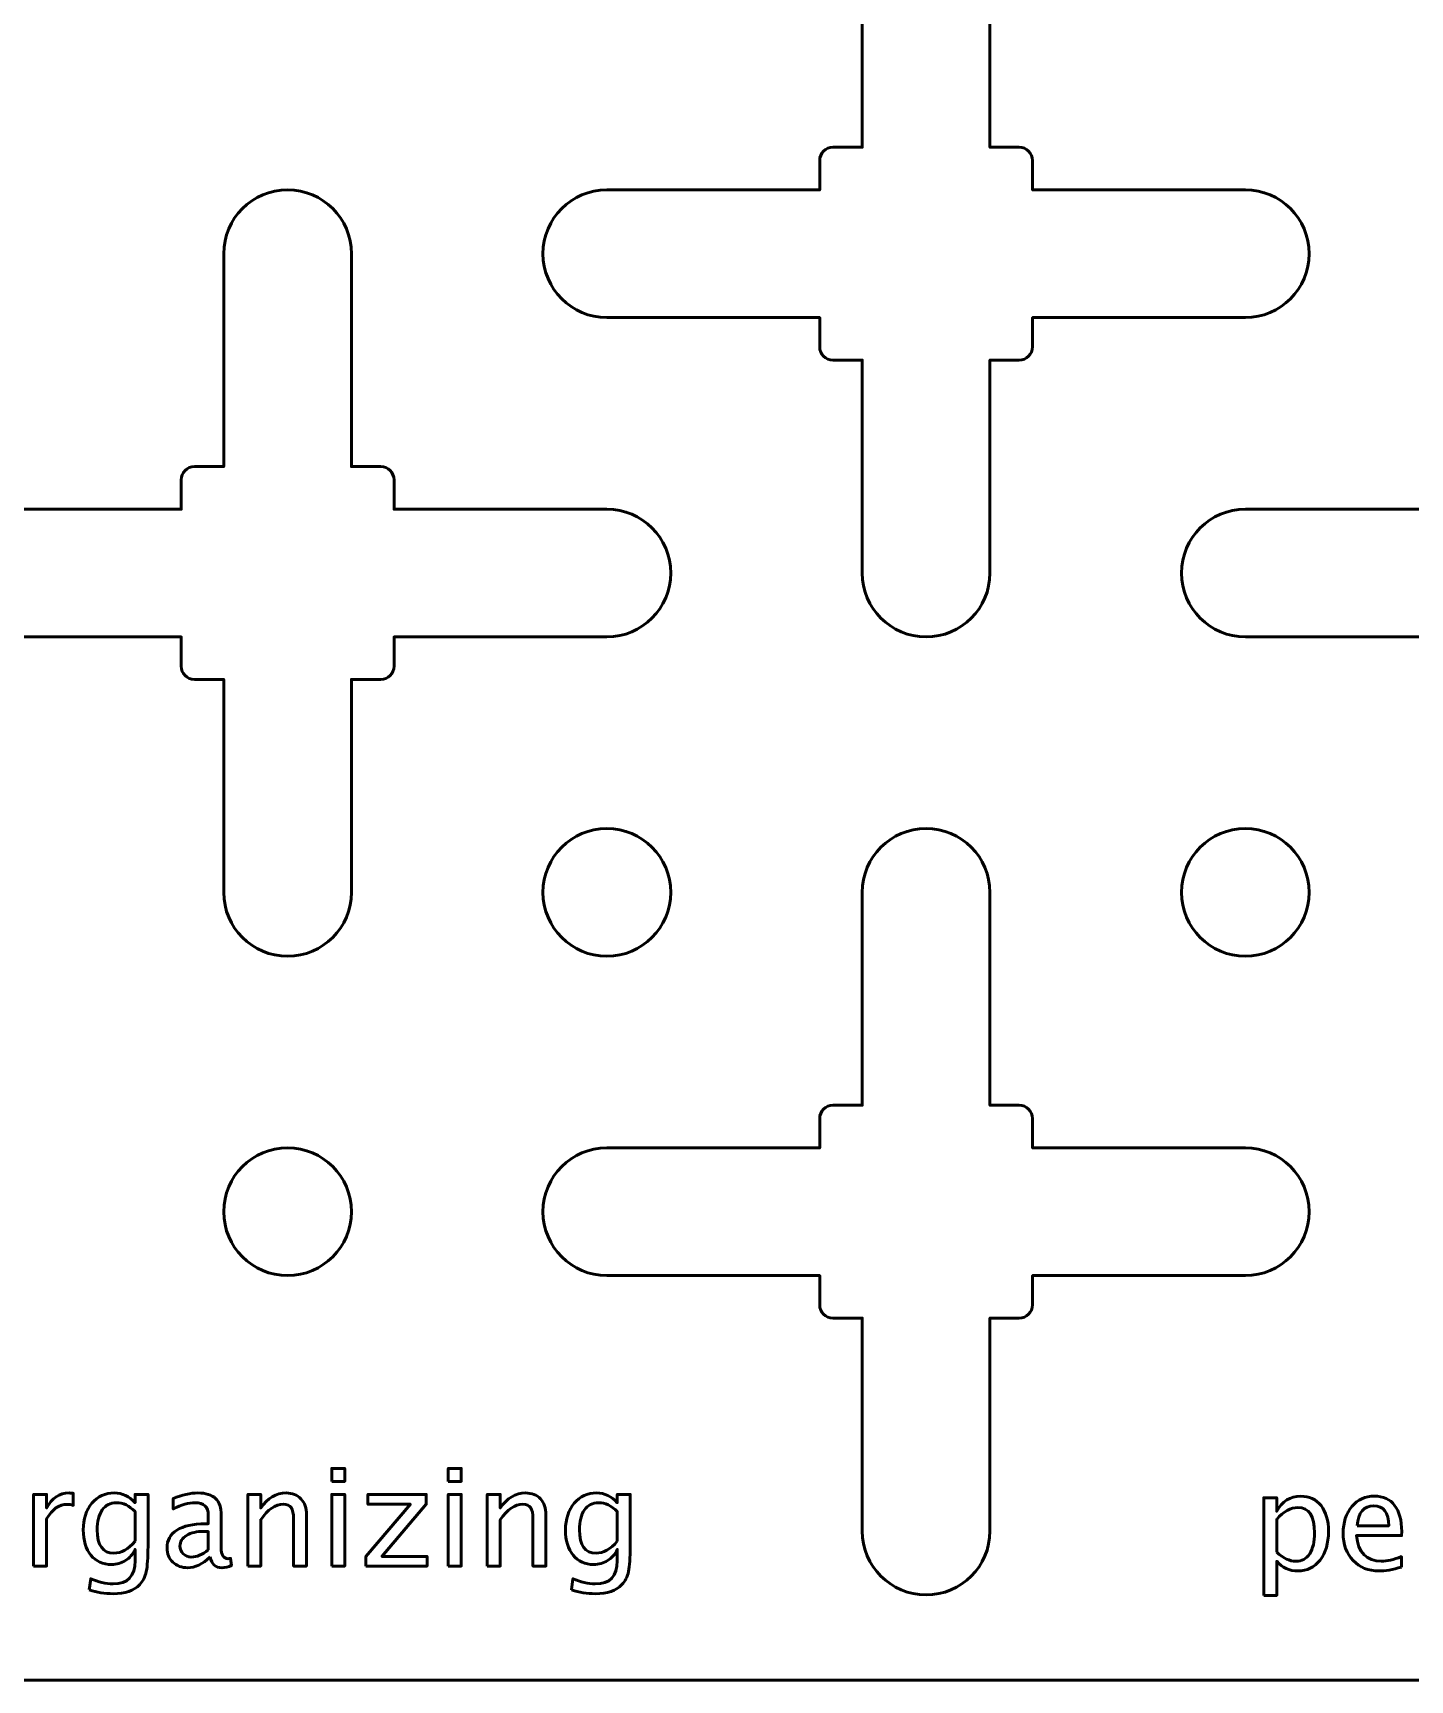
# Model space of a CAD drawing. Header units: centimetres. Extents: x -142 to 94, y -75 to 149.
# Drawn here: x -22.95 to -16.48, y -74.95 to -67.21 of the extents above; entities that cross this region are included whole.
import ezdxf

# ---------------------------------------------------------------- set-up
doc = ezdxf.new("R2010")
doc.units = ezdxf.units.CM
doc.header["$MEASUREMENT"] = 0
doc.layers.add('Layer 1', color=7, linetype='Continuous')

msp = doc.modelspace()

# ---------------------------------------------------------------- linework, layer by layer
at = {"layer": 'Layer 1', "lineweight": 53}
for centre in [(-20.24999, -71.25001), (-17.24999, -71.25001), (-21.74999, -72.75001)]:
    msp.add_ellipse(centre, major_axis=(0, 0.30001), ratio=1, dxfattribs=at)
for points, knots in [([(-29.95, -74.45), (-29.95, -74.45), (-29.95, -17.05), (-29.95, -17.05), (-29.95, -17.05), (-29.95, -16.77386), (-29.72614, -16.55), (-29.45, -16.55), (-29.45, -16.55), (-29.45, -16.55), (24.95, -16.55), (24.95, -16.55), (24.95, -16.55), (25.22614, -16.55), (25.45, -16.77386), (25.45, -17.05), (25.45, -17.05), (25.45, -17.05), (25.45, -74.45), (25.45, -74.45), (25.45, -74.45), (25.45, -74.72614), (25.22614, -74.95), (24.95, -74.95), (24.95, -74.95), (24.95, -74.95), (-29.45, -74.95), (-29.45, -74.95), (-29.45, -74.95), (-29.72614, -74.95), (-29.95, -74.72614), (-29.95, -74.45)], [0, 0, 0, 0, 0.1111111, 0.1111111, 0.1111111, 0.1111111, 0.2222222, 0.2222222, 0.2222222, 0.2222222, 0.3333333, 0.3333333, 0.3333333, 0.3333333, 0.4444444, 0.4444444, 0.4444444, 0.4444444, 0.5555556, 0.5555556, 0.5555556, 0.5555556, 0.6666667, 0.6666667, 0.6666667, 0.6666667, 0.7777778, 0.7777778, 0.7777778, 0.7777778, 1, 1, 1, 1]), ([(-19.05, -69.75), (-19.05, -69.75), (-19.05, -68.74998), (-19.05, -68.74998), (-19.05, -68.74998), (-19.05, -68.74998), (-19.1875, -68.74998), (-19.1875, -68.74998), (-19.1875, -68.74998), (-19.22202, -68.74998), (-19.25, -68.72199), (-19.25, -68.68748), (-19.25, -68.68748), (-19.25, -68.68748), (-19.25, -68.55), (-19.25, -68.55), (-19.25, -68.55), (-19.25, -68.55), (-20.25, -68.55), (-20.25, -68.55), (-20.25, -68.55), (-20.41569, -68.55), (-20.55, -68.41569), (-20.55, -68.25), (-20.55, -68.25), (-20.55, -68.08431), (-20.41569, -67.95), (-20.25, -67.95), (-20.25, -67.95), (-20.25, -67.95), (-19.25, -67.95), (-19.25, -67.95), (-19.25, -67.95), (-19.25, -67.95), (-19.25, -67.81252), (-19.25, -67.81252), (-19.25, -67.81252), (-19.25, -67.77801), (-19.22202, -67.75002), (-19.1875, -67.75002), (-19.1875, -67.75002), (-19.1875, -67.75002), (-19.05, -67.75002), (-19.05, -67.75002), (-19.05, -67.75002), (-19.05, -67.75002), (-19.05, -66.75), (-19.05, -66.75), (-19.05, -66.75), (-19.05, -66.58431), (-18.91569, -66.45), (-18.75, -66.45), (-18.75, -66.45), (-18.58431, -66.45), (-18.45, -66.58431), (-18.45, -66.75), (-18.45, -66.75), (-18.45, -66.75), (-18.45, -67.75002), (-18.45, -67.75002), (-18.45, -67.75002), (-18.45, -67.75002), (-18.3125, -67.75002), (-18.3125, -67.75002), (-18.3125, -67.75002), (-18.27798, -67.75002), (-18.25, -67.77801), (-18.25, -67.81252), (-18.25, -67.81252), (-18.25, -67.81252), (-18.25, -67.95), (-18.25, -67.95), (-18.25, -67.95), (-18.25, -67.95), (-17.25, -67.95), (-17.25, -67.95), (-17.25, -67.95), (-17.08431, -67.95), (-16.95, -68.08431), (-16.95, -68.25), (-16.95, -68.25), (-16.95, -68.41569), (-17.08431, -68.55), (-17.25, -68.55), (-17.25, -68.55), (-17.25, -68.55), (-18.25, -68.55), (-18.25, -68.55), (-18.25, -68.55), (-18.25, -68.55), (-18.25, -68.68748), (-18.25, -68.68748), (-18.25, -68.68748), (-18.25, -68.72199), (-18.27798, -68.74998), (-18.3125, -68.74998), (-18.3125, -68.74998), (-18.3125, -68.74998), (-18.45, -68.74998), (-18.45, -68.74998), (-18.45, -68.74998), (-18.45, -68.74998), (-18.45, -69.75), (-18.45, -69.75), (-18.45, -69.75), (-18.45, -69.91569), (-18.58431, -70.05), (-18.75, -70.05), (-18.75, -70.05), (-18.91569, -70.05), (-19.05, -69.91569), (-19.05, -69.75)], [0, 0, 0, 0, 0.0344828, 0.0344828, 0.0344828, 0.0344828, 0.0689655, 0.0689655, 0.0689655, 0.0689655, 0.1034483, 0.1034483, 0.1034483, 0.1034483, 0.137931, 0.137931, 0.137931, 0.137931, 0.1724138, 0.1724138, 0.1724138, 0.1724138, 0.2068966, 0.2068966, 0.2068966, 0.2068966, 0.2413793, 0.2413793, 0.2413793, 0.2413793, 0.2758621, 0.2758621, 0.2758621, 0.2758621, 0.3103448, 0.3103448, 0.3103448, 0.3103448, 0.3448276, 0.3448276, 0.3448276, 0.3448276, 0.3793103, 0.3793103, 0.3793103, 0.3793103, 0.4137931, 0.4137931, 0.4137931, 0.4137931, 0.4482759, 0.4482759, 0.4482759, 0.4482759, 0.4827586, 0.4827586, 0.4827586, 0.4827586, 0.5172414, 0.5172414, 0.5172414, 0.5172414, 0.5517241, 0.5517241, 0.5517241, 0.5517241, 0.5862069, 0.5862069, 0.5862069, 0.5862069, 0.6206897, 0.6206897, 0.6206897, 0.6206897, 0.6551724, 0.6551724, 0.6551724, 0.6551724, 0.6896552, 0.6896552, 0.6896552, 0.6896552, 0.7241379, 0.7241379, 0.7241379, 0.7241379, 0.7586207, 0.7586207, 0.7586207, 0.7586207, 0.7931034, 0.7931034, 0.7931034, 0.7931034, 0.8275862, 0.8275862, 0.8275862, 0.8275862, 0.862069, 0.862069, 0.862069, 0.862069, 0.8965517, 0.8965517, 0.8965517, 0.8965517, 0.9310345, 0.9310345, 0.9310345, 0.9310345, 1, 1, 1, 1]), ([(-22.05, -71.25), (-22.05, -71.25), (-22.05, -70.24998), (-22.05, -70.24998), (-22.05, -70.24998), (-22.05, -70.24998), (-22.1875, -70.24998), (-22.1875, -70.24998), (-22.1875, -70.24998), (-22.22202, -70.24998), (-22.25, -70.22199), (-22.25, -70.18748), (-22.25, -70.18748), (-22.25, -70.18748), (-22.25, -70.05), (-22.25, -70.05), (-22.25, -70.05), (-22.25, -70.05), (-23.25, -70.05), (-23.25, -70.05), (-23.25, -70.05), (-23.41569, -70.05), (-23.55, -69.91569), (-23.55, -69.75), (-23.55, -69.75), (-23.55, -69.58431), (-23.41569, -69.45), (-23.25, -69.45), (-23.25, -69.45), (-23.25, -69.45), (-22.25, -69.45), (-22.25, -69.45), (-22.25, -69.45), (-22.25, -69.45), (-22.25, -69.31252), (-22.25, -69.31252), (-22.25, -69.31252), (-22.25, -69.27801), (-22.22202, -69.25002), (-22.1875, -69.25002), (-22.1875, -69.25002), (-22.1875, -69.25002), (-22.05, -69.25002), (-22.05, -69.25002), (-22.05, -69.25002), (-22.05, -69.25002), (-22.05, -68.25), (-22.05, -68.25), (-22.05, -68.25), (-22.05, -68.08431), (-21.91569, -67.95), (-21.75, -67.95), (-21.75, -67.95), (-21.58431, -67.95), (-21.45, -68.08431), (-21.45, -68.25), (-21.45, -68.25), (-21.45, -68.25), (-21.45, -69.25002), (-21.45, -69.25002), (-21.45, -69.25002), (-21.45, -69.25002), (-21.3125, -69.25002), (-21.3125, -69.25002), (-21.3125, -69.25002), (-21.27798, -69.25002), (-21.25, -69.27801), (-21.25, -69.31252), (-21.25, -69.31252), (-21.25, -69.31252), (-21.25, -69.45), (-21.25, -69.45), (-21.25, -69.45), (-21.25, -69.45), (-20.25, -69.45), (-20.25, -69.45), (-20.25, -69.45), (-20.08431, -69.45), (-19.95, -69.58431), (-19.95, -69.75), (-19.95, -69.75), (-19.95, -69.91569), (-20.08431, -70.05), (-20.25, -70.05), (-20.25, -70.05), (-20.25, -70.05), (-21.25, -70.05), (-21.25, -70.05), (-21.25, -70.05), (-21.25, -70.05), (-21.25, -70.18748), (-21.25, -70.18748), (-21.25, -70.18748), (-21.25, -70.22199), (-21.27798, -70.24998), (-21.3125, -70.24998), (-21.3125, -70.24998), (-21.3125, -70.24998), (-21.45, -70.24998), (-21.45, -70.24998), (-21.45, -70.24998), (-21.45, -70.24998), (-21.45, -71.25), (-21.45, -71.25), (-21.45, -71.25), (-21.45, -71.41569), (-21.58431, -71.55), (-21.75, -71.55), (-21.75, -71.55), (-21.91569, -71.55), (-22.05, -71.41569), (-22.05, -71.25)], [0, 0, 0, 0, 0.0344828, 0.0344828, 0.0344828, 0.0344828, 0.0689655, 0.0689655, 0.0689655, 0.0689655, 0.1034483, 0.1034483, 0.1034483, 0.1034483, 0.137931, 0.137931, 0.137931, 0.137931, 0.1724138, 0.1724138, 0.1724138, 0.1724138, 0.2068966, 0.2068966, 0.2068966, 0.2068966, 0.2413793, 0.2413793, 0.2413793, 0.2413793, 0.2758621, 0.2758621, 0.2758621, 0.2758621, 0.3103448, 0.3103448, 0.3103448, 0.3103448, 0.3448276, 0.3448276, 0.3448276, 0.3448276, 0.3793103, 0.3793103, 0.3793103, 0.3793103, 0.4137931, 0.4137931, 0.4137931, 0.4137931, 0.4482759, 0.4482759, 0.4482759, 0.4482759, 0.4827586, 0.4827586, 0.4827586, 0.4827586, 0.5172414, 0.5172414, 0.5172414, 0.5172414, 0.5517241, 0.5517241, 0.5517241, 0.5517241, 0.5862069, 0.5862069, 0.5862069, 0.5862069, 0.6206897, 0.6206897, 0.6206897, 0.6206897, 0.6551724, 0.6551724, 0.6551724, 0.6551724, 0.6896552, 0.6896552, 0.6896552, 0.6896552, 0.7241379, 0.7241379, 0.7241379, 0.7241379, 0.7586207, 0.7586207, 0.7586207, 0.7586207, 0.7931034, 0.7931034, 0.7931034, 0.7931034, 0.8275862, 0.8275862, 0.8275862, 0.8275862, 0.862069, 0.862069, 0.862069, 0.862069, 0.8965517, 0.8965517, 0.8965517, 0.8965517, 0.9310345, 0.9310345, 0.9310345, 0.9310345, 1, 1, 1, 1]), ([(-16.05, -71.25), (-16.05, -71.25), (-16.05, -70.24998), (-16.05, -70.24998), (-16.05, -70.24998), (-16.05, -70.24998), (-16.1875, -70.24998), (-16.1875, -70.24998), (-16.1875, -70.24998), (-16.22202, -70.24998), (-16.25, -70.22199), (-16.25, -70.18748), (-16.25, -70.18748), (-16.25, -70.18748), (-16.25, -70.05), (-16.25, -70.05), (-16.25, -70.05), (-16.25, -70.05), (-17.25, -70.05), (-17.25, -70.05), (-17.25, -70.05), (-17.41569, -70.05), (-17.55, -69.91569), (-17.55, -69.75), (-17.55, -69.75), (-17.55, -69.58431), (-17.41569, -69.45), (-17.25, -69.45), (-17.25, -69.45), (-17.25, -69.45), (-16.25, -69.45), (-16.25, -69.45), (-16.25, -69.45), (-16.25, -69.45), (-16.25, -69.31252), (-16.25, -69.31252), (-16.25, -69.31252), (-16.25, -69.27801), (-16.22202, -69.25002), (-16.1875, -69.25002), (-16.1875, -69.25002), (-16.1875, -69.25002), (-16.05, -69.25002), (-16.05, -69.25002), (-16.05, -69.25002), (-16.05, -69.25002), (-16.05, -68.25), (-16.05, -68.25), (-16.05, -68.25), (-16.05, -68.08431), (-15.91569, -67.95), (-15.75, -67.95), (-15.75, -67.95), (-15.58431, -67.95), (-15.45, -68.08431), (-15.45, -68.25), (-15.45, -68.25), (-15.45, -68.25), (-15.45, -69.25002), (-15.45, -69.25002), (-15.45, -69.25002), (-15.45, -69.25002), (-15.3125, -69.25002), (-15.3125, -69.25002), (-15.3125, -69.25002), (-15.27798, -69.25002), (-15.25, -69.27801), (-15.25, -69.31252), (-15.25, -69.31252), (-15.25, -69.31252), (-15.25, -69.45), (-15.25, -69.45), (-15.25, -69.45), (-15.25, -69.45), (-14.25, -69.45), (-14.25, -69.45), (-14.25, -69.45), (-14.08431, -69.45), (-13.95, -69.58431), (-13.95, -69.75), (-13.95, -69.75), (-13.95, -69.91569), (-14.08431, -70.05), (-14.25, -70.05), (-14.25, -70.05), (-14.25, -70.05), (-15.25, -70.05), (-15.25, -70.05), (-15.25, -70.05), (-15.25, -70.05), (-15.25, -70.18748), (-15.25, -70.18748), (-15.25, -70.18748), (-15.25, -70.22199), (-15.27798, -70.24998), (-15.3125, -70.24998), (-15.3125, -70.24998), (-15.3125, -70.24998), (-15.45, -70.24998), (-15.45, -70.24998), (-15.45, -70.24998), (-15.45, -70.24998), (-15.45, -71.25), (-15.45, -71.25), (-15.45, -71.25), (-15.45, -71.41569), (-15.58431, -71.55), (-15.75, -71.55), (-15.75, -71.55), (-15.91569, -71.55), (-16.05, -71.41569), (-16.05, -71.25)], [0, 0, 0, 0, 0.0344828, 0.0344828, 0.0344828, 0.0344828, 0.0689655, 0.0689655, 0.0689655, 0.0689655, 0.1034483, 0.1034483, 0.1034483, 0.1034483, 0.137931, 0.137931, 0.137931, 0.137931, 0.1724138, 0.1724138, 0.1724138, 0.1724138, 0.2068966, 0.2068966, 0.2068966, 0.2068966, 0.2413793, 0.2413793, 0.2413793, 0.2413793, 0.2758621, 0.2758621, 0.2758621, 0.2758621, 0.3103448, 0.3103448, 0.3103448, 0.3103448, 0.3448276, 0.3448276, 0.3448276, 0.3448276, 0.3793103, 0.3793103, 0.3793103, 0.3793103, 0.4137931, 0.4137931, 0.4137931, 0.4137931, 0.4482759, 0.4482759, 0.4482759, 0.4482759, 0.4827586, 0.4827586, 0.4827586, 0.4827586, 0.5172414, 0.5172414, 0.5172414, 0.5172414, 0.5517241, 0.5517241, 0.5517241, 0.5517241, 0.5862069, 0.5862069, 0.5862069, 0.5862069, 0.6206897, 0.6206897, 0.6206897, 0.6206897, 0.6551724, 0.6551724, 0.6551724, 0.6551724, 0.6896552, 0.6896552, 0.6896552, 0.6896552, 0.7241379, 0.7241379, 0.7241379, 0.7241379, 0.7586207, 0.7586207, 0.7586207, 0.7586207, 0.7931034, 0.7931034, 0.7931034, 0.7931034, 0.8275862, 0.8275862, 0.8275862, 0.8275862, 0.862069, 0.862069, 0.862069, 0.862069, 0.8965517, 0.8965517, 0.8965517, 0.8965517, 0.9310345, 0.9310345, 0.9310345, 0.9310345, 1, 1, 1, 1]), ([(-19.05, -74.25), (-19.05, -74.25), (-19.05, -73.24998), (-19.05, -73.24998), (-19.05, -73.24998), (-19.05, -73.24998), (-19.1875, -73.24998), (-19.1875, -73.24998), (-19.1875, -73.24998), (-19.22202, -73.24998), (-19.25, -73.22199), (-19.25, -73.18748), (-19.25, -73.18748), (-19.25, -73.18748), (-19.25, -73.05), (-19.25, -73.05), (-19.25, -73.05), (-19.25, -73.05), (-20.25, -73.05), (-20.25, -73.05), (-20.25, -73.05), (-20.41569, -73.05), (-20.55, -72.91569), (-20.55, -72.75), (-20.55, -72.75), (-20.55, -72.58431), (-20.41569, -72.45), (-20.25, -72.45), (-20.25, -72.45), (-20.25, -72.45), (-19.25, -72.45), (-19.25, -72.45), (-19.25, -72.45), (-19.25, -72.45), (-19.25, -72.31252), (-19.25, -72.31252), (-19.25, -72.31252), (-19.25, -72.27801), (-19.22202, -72.25002), (-19.1875, -72.25002), (-19.1875, -72.25002), (-19.1875, -72.25002), (-19.05, -72.25002), (-19.05, -72.25002), (-19.05, -72.25002), (-19.05, -72.25002), (-19.05, -71.25), (-19.05, -71.25), (-19.05, -71.25), (-19.05, -71.08431), (-18.91569, -70.95), (-18.75, -70.95), (-18.75, -70.95), (-18.58431, -70.95), (-18.45, -71.08431), (-18.45, -71.25), (-18.45, -71.25), (-18.45, -71.25), (-18.45, -72.25002), (-18.45, -72.25002), (-18.45, -72.25002), (-18.45, -72.25002), (-18.3125, -72.25002), (-18.3125, -72.25002), (-18.3125, -72.25002), (-18.27798, -72.25002), (-18.25, -72.27801), (-18.25, -72.31252), (-18.25, -72.31252), (-18.25, -72.31252), (-18.25, -72.45), (-18.25, -72.45), (-18.25, -72.45), (-18.25, -72.45), (-17.25, -72.45), (-17.25, -72.45), (-17.25, -72.45), (-17.08431, -72.45), (-16.95, -72.58431), (-16.95, -72.75), (-16.95, -72.75), (-16.95, -72.91569), (-17.08431, -73.05), (-17.25, -73.05), (-17.25, -73.05), (-17.25, -73.05), (-18.25, -73.05), (-18.25, -73.05), (-18.25, -73.05), (-18.25, -73.05), (-18.25, -73.18748), (-18.25, -73.18748), (-18.25, -73.18748), (-18.25, -73.22199), (-18.27798, -73.24998), (-18.3125, -73.24998), (-18.3125, -73.24998), (-18.3125, -73.24998), (-18.45, -73.24998), (-18.45, -73.24998), (-18.45, -73.24998), (-18.45, -73.24998), (-18.45, -74.25), (-18.45, -74.25), (-18.45, -74.25), (-18.45, -74.41569), (-18.58431, -74.55), (-18.75, -74.55), (-18.75, -74.55), (-18.91569, -74.55), (-19.05, -74.41569), (-19.05, -74.25)], [0, 0, 0, 0, 0.0344828, 0.0344828, 0.0344828, 0.0344828, 0.0689655, 0.0689655, 0.0689655, 0.0689655, 0.1034483, 0.1034483, 0.1034483, 0.1034483, 0.137931, 0.137931, 0.137931, 0.137931, 0.1724138, 0.1724138, 0.1724138, 0.1724138, 0.2068966, 0.2068966, 0.2068966, 0.2068966, 0.2413793, 0.2413793, 0.2413793, 0.2413793, 0.2758621, 0.2758621, 0.2758621, 0.2758621, 0.3103448, 0.3103448, 0.3103448, 0.3103448, 0.3448276, 0.3448276, 0.3448276, 0.3448276, 0.3793103, 0.3793103, 0.3793103, 0.3793103, 0.4137931, 0.4137931, 0.4137931, 0.4137931, 0.4482759, 0.4482759, 0.4482759, 0.4482759, 0.4827586, 0.4827586, 0.4827586, 0.4827586, 0.5172414, 0.5172414, 0.5172414, 0.5172414, 0.5517241, 0.5517241, 0.5517241, 0.5517241, 0.5862069, 0.5862069, 0.5862069, 0.5862069, 0.6206897, 0.6206897, 0.6206897, 0.6206897, 0.6551724, 0.6551724, 0.6551724, 0.6551724, 0.6896552, 0.6896552, 0.6896552, 0.6896552, 0.7241379, 0.7241379, 0.7241379, 0.7241379, 0.7586207, 0.7586207, 0.7586207, 0.7586207, 0.7931034, 0.7931034, 0.7931034, 0.7931034, 0.8275862, 0.8275862, 0.8275862, 0.8275862, 0.862069, 0.862069, 0.862069, 0.862069, 0.8965517, 0.8965517, 0.8965517, 0.8965517, 0.9310345, 0.9310345, 0.9310345, 0.9310345, 1, 1, 1, 1])]:
    msp.add_open_spline(points, degree=3, knots=knots, dxfattribs=at)
at = {"layer": 'Layer 1', "color": 5, "lineweight": 53}
for points, knots in [([(-21.54268, -74.01664), (-21.54268, -74.01664), (-21.54268, -73.95568), (-21.54268, -73.95568), (-21.54268, -73.95568), (-21.54268, -73.95568), (-21.48172, -73.95568), (-21.48172, -73.95568), (-21.48172, -73.95568), (-21.48172, -73.95568), (-21.48172, -74.01664), (-21.48172, -74.01664), (-21.48172, -74.01664), (-21.48172, -74.01664), (-21.54268, -74.01664), (-21.54268, -74.01664)], [0, 0, 0, 0, 0.2, 0.2, 0.2, 0.2, 0.4, 0.4, 0.4, 0.4, 0.6, 0.6, 0.6, 0.6, 1, 1, 1, 1]), ([(-20.9952, -74.01664), (-20.9952, -74.01664), (-20.9952, -73.95568), (-20.9952, -73.95568), (-20.9952, -73.95568), (-20.9952, -73.95568), (-20.93424, -73.95568), (-20.93424, -73.95568), (-20.93424, -73.95568), (-20.93424, -73.95568), (-20.93424, -74.01664), (-20.93424, -74.01664), (-20.93424, -74.01664), (-20.93424, -74.01664), (-20.9952, -74.01664), (-20.9952, -74.01664)], [0, 0, 0, 0, 0.2, 0.2, 0.2, 0.2, 0.4, 0.4, 0.4, 0.4, 0.6, 0.6, 0.6, 0.6, 1, 1, 1, 1]), ([(-22.94317, -74.41479), (-22.94317, -74.41479), (-22.94317, -74.07824), (-22.94317, -74.07824), (-22.94317, -74.07824), (-22.94317, -74.07824), (-22.88221, -74.07824), (-22.88221, -74.07824), (-22.88221, -74.07824), (-22.88221, -74.07824), (-22.88221, -74.14185), (-22.88221, -74.14185), (-22.88221, -74.14185), (-22.85797, -74.09475), (-22.82284, -74.07125), (-22.77669, -74.07125), (-22.77669, -74.07125), (-22.77045, -74.07125), (-22.76389, -74.07178), (-22.75711, -74.07284), (-22.75711, -74.07284), (-22.75711, -74.07284), (-22.75711, -74.12989), (-22.75711, -74.12989), (-22.75711, -74.12989), (-22.7677, -74.12639), (-22.77701, -74.12459), (-22.78505, -74.12459), (-22.78505, -74.12459), (-22.82379, -74.12459), (-22.85617, -74.14745), (-22.88221, -74.19328), (-22.88221, -74.19328), (-22.88221, -74.19328), (-22.88221, -74.41479), (-22.88221, -74.41479), (-22.88221, -74.41479), (-22.88221, -74.41479), (-22.94317, -74.41479), (-22.94317, -74.41479)], [0, 0, 0, 0, 0.0909091, 0.0909091, 0.0909091, 0.0909091, 0.1818182, 0.1818182, 0.1818182, 0.1818182, 0.2727273, 0.2727273, 0.2727273, 0.2727273, 0.3636364, 0.3636364, 0.3636364, 0.3636364, 0.4545455, 0.4545455, 0.4545455, 0.4545455, 0.5454545, 0.5454545, 0.5454545, 0.5454545, 0.6363636, 0.6363636, 0.6363636, 0.6363636, 0.7272727, 0.7272727, 0.7272727, 0.7272727, 0.8181818, 0.8181818, 0.8181818, 0.8181818, 1, 1, 1, 1]), ([(-22.68208, -74.52655), (-22.68208, -74.52655), (-22.67488, -74.47385), (-22.67488, -74.47385), (-22.67488, -74.47385), (-22.63953, -74.49036), (-22.6045, -74.49861), (-22.5699, -74.49861), (-22.5699, -74.49861), (-22.50121, -74.49861), (-22.46681, -74.4622), (-22.46681, -74.3895), (-22.46681, -74.3895), (-22.46681, -74.3895), (-22.46681, -74.33658), (-22.46681, -74.33658), (-22.46681, -74.33658), (-22.4774, -74.35891), (-22.49243, -74.37616), (-22.51201, -74.38854), (-22.51201, -74.38854), (-22.53158, -74.40093), (-22.55339, -74.40717), (-22.57741, -74.40717), (-22.57741, -74.40717), (-22.61816, -74.40717), (-22.65044, -74.39256), (-22.67425, -74.36335), (-22.67425, -74.36335), (-22.69806, -74.33414), (-22.71002, -74.29456), (-22.71002, -74.24461), (-22.71002, -74.24461), (-22.71002, -74.19349), (-22.69647, -74.15179), (-22.66938, -74.11951), (-22.66938, -74.11951), (-22.64218, -74.08734), (-22.60715, -74.07125), (-22.56408, -74.07125), (-22.56408, -74.07125), (-22.5264, -74.07125), (-22.49391, -74.08649), (-22.46681, -74.11708), (-22.46681, -74.11708), (-22.46681, -74.11708), (-22.46681, -74.07824), (-22.46681, -74.07824), (-22.46681, -74.07824), (-22.46681, -74.07824), (-22.40585, -74.07824), (-22.40585, -74.07824), (-22.40585, -74.07824), (-22.40585, -74.07824), (-22.40585, -74.32293), (-22.40585, -74.32293), (-22.40585, -74.32293), (-22.40585, -74.37553), (-22.40861, -74.41447), (-22.41411, -74.43977), (-22.41411, -74.43977), (-22.41951, -74.46506), (-22.42988, -74.4858), (-22.44491, -74.50189), (-22.44491, -74.50189), (-22.47158, -74.53015), (-22.51328, -74.54433), (-22.5699, -74.54433), (-22.5699, -74.54433), (-22.60874, -74.54433), (-22.6461, -74.5384), (-22.68208, -74.52655)], [0, 0, 0, 0, 0.0526316, 0.0526316, 0.0526316, 0.0526316, 0.1052632, 0.1052632, 0.1052632, 0.1052632, 0.1578947, 0.1578947, 0.1578947, 0.1578947, 0.2105263, 0.2105263, 0.2105263, 0.2105263, 0.2631579, 0.2631579, 0.2631579, 0.2631579, 0.3157895, 0.3157895, 0.3157895, 0.3157895, 0.3684211, 0.3684211, 0.3684211, 0.3684211, 0.4210526, 0.4210526, 0.4210526, 0.4210526, 0.4736842, 0.4736842, 0.4736842, 0.4736842, 0.5263158, 0.5263158, 0.5263158, 0.5263158, 0.5789474, 0.5789474, 0.5789474, 0.5789474, 0.6315789, 0.6315789, 0.6315789, 0.6315789, 0.6842105, 0.6842105, 0.6842105, 0.6842105, 0.7368421, 0.7368421, 0.7368421, 0.7368421, 0.7894737, 0.7894737, 0.7894737, 0.7894737, 0.8421053, 0.8421053, 0.8421053, 0.8421053, 0.8947368, 0.8947368, 0.8947368, 0.8947368, 1, 1, 1, 1]), ([(-22.46681, -74.29837), (-22.46681, -74.29837), (-22.46681, -74.15878), (-22.46681, -74.15878), (-22.46681, -74.15878), (-22.4937, -74.13094), (-22.52301, -74.11697), (-22.55466, -74.11697), (-22.55466, -74.11697), (-22.58281, -74.11697), (-22.60482, -74.12819), (-22.6207, -74.15074), (-22.6207, -74.15074), (-22.63668, -74.17317), (-22.64461, -74.20439), (-22.64461, -74.24419), (-22.64461, -74.24419), (-22.64461, -74.31732), (-22.61869, -74.35383), (-22.56672, -74.35383), (-22.56672, -74.35383), (-22.53137, -74.35383), (-22.49804, -74.33531), (-22.46681, -74.29837)], [0, 0, 0, 0, 0.1428571, 0.1428571, 0.1428571, 0.1428571, 0.2857143, 0.2857143, 0.2857143, 0.2857143, 0.4285714, 0.4285714, 0.4285714, 0.4285714, 0.5714286, 0.5714286, 0.5714286, 0.5714286, 0.7142857, 0.7142857, 0.7142857, 0.7142857, 1, 1, 1, 1]), ([(-22.11397, -74.37193), (-22.15059, -74.40558), (-22.18583, -74.42241), (-22.2197, -74.42241), (-22.2197, -74.42241), (-22.24753, -74.42241), (-22.27071, -74.41373), (-22.28902, -74.39627), (-22.28902, -74.39627), (-22.30743, -74.37881), (-22.31664, -74.35679), (-22.31664, -74.33023), (-22.31664, -74.33023), (-22.31664, -74.2935), (-22.30119, -74.26525), (-22.27028, -74.24556), (-22.27028, -74.24556), (-22.23938, -74.22588), (-22.19504, -74.21603), (-22.13725, -74.21603), (-22.13725, -74.21603), (-22.13725, -74.21603), (-22.12296, -74.21603), (-22.12296, -74.21603), (-22.12296, -74.21603), (-22.12296, -74.21603), (-22.12296, -74.1755), (-22.12296, -74.1755), (-22.12296, -74.1755), (-22.12296, -74.13645), (-22.14328, -74.11697), (-22.18403, -74.11697), (-22.18403, -74.11697), (-22.21557, -74.11697), (-22.25007, -74.12692), (-22.28743, -74.14682), (-22.28743, -74.14682), (-22.28743, -74.14682), (-22.28743, -74.09665), (-22.28743, -74.09665), (-22.28743, -74.09665), (-22.24637, -74.07972), (-22.20763, -74.07125), (-22.17133, -74.07125), (-22.17133, -74.07125), (-22.13397, -74.07125), (-22.10635, -74.07972), (-22.08867, -74.09676), (-22.08867, -74.09676), (-22.07089, -74.1138), (-22.062, -74.14005), (-22.062, -74.1755), (-22.062, -74.1755), (-22.062, -74.1755), (-22.062, -74.32758), (-22.062, -74.32758), (-22.062, -74.32758), (-22.062, -74.3624), (-22.05132, -74.37986), (-22.02983, -74.37986), (-22.02983, -74.37986), (-22.02719, -74.37986), (-22.02327, -74.37944), (-22.01808, -74.37859), (-22.01808, -74.37859), (-22.01808, -74.37859), (-22.01374, -74.41246), (-22.01374, -74.41246), (-22.01374, -74.41246), (-22.02761, -74.41913), (-22.04285, -74.42241), (-22.05957, -74.42241), (-22.05957, -74.42241), (-22.08804, -74.42241), (-22.10614, -74.40558), (-22.11397, -74.37193)], [0, 0, 0, 0, 0.05, 0.05, 0.05, 0.05, 0.1, 0.1, 0.1, 0.1, 0.15, 0.15, 0.15, 0.15, 0.2, 0.2, 0.2, 0.2, 0.25, 0.25, 0.25, 0.25, 0.3, 0.3, 0.3, 0.3, 0.35, 0.35, 0.35, 0.35, 0.4, 0.4, 0.4, 0.4, 0.45, 0.45, 0.45, 0.45, 0.5, 0.5, 0.5, 0.5, 0.55, 0.55, 0.55, 0.55, 0.6, 0.6, 0.6, 0.6, 0.65, 0.65, 0.65, 0.65, 0.7, 0.7, 0.7, 0.7, 0.75, 0.75, 0.75, 0.75, 0.8, 0.8, 0.8, 0.8, 0.85, 0.85, 0.85, 0.85, 0.9, 0.9, 0.9, 0.9, 1, 1, 1, 1]), ([(-21.9368, -74.41479), (-21.9368, -74.41479), (-21.9368, -74.07824), (-21.9368, -74.07824), (-21.9368, -74.07824), (-21.9368, -74.07824), (-21.87584, -74.07824), (-21.87584, -74.07824), (-21.87584, -74.07824), (-21.87584, -74.07824), (-21.87584, -74.14185), (-21.87584, -74.14185), (-21.87584, -74.14185), (-21.84356, -74.09475), (-21.80398, -74.07125), (-21.7572, -74.07125), (-21.7572, -74.07125), (-21.72778, -74.07125), (-21.70439, -74.08046), (-21.68714, -74.09898), (-21.68714, -74.09898), (-21.66989, -74.1174), (-21.66121, -74.14227), (-21.66121, -74.17338), (-21.66121, -74.17338), (-21.66121, -74.17338), (-21.66121, -74.41479), (-21.66121, -74.41479), (-21.66121, -74.41479), (-21.66121, -74.41479), (-21.72217, -74.41479), (-21.72217, -74.41479), (-21.72217, -74.41479), (-21.72217, -74.41479), (-21.72217, -74.19328), (-21.72217, -74.19328), (-21.72217, -74.19328), (-21.72217, -74.1683), (-21.72587, -74.15052), (-21.73318, -74.13994), (-21.73318, -74.13994), (-21.74058, -74.12925), (-21.75276, -74.12396), (-21.76979, -74.12396), (-21.76979, -74.12396), (-21.80726, -74.12396), (-21.84261, -74.14841), (-21.87584, -74.1973), (-21.87584, -74.1973), (-21.87584, -74.1973), (-21.87584, -74.41479), (-21.87584, -74.41479), (-21.87584, -74.41479), (-21.87584, -74.41479), (-21.9368, -74.41479), (-21.9368, -74.41479)], [0, 0, 0, 0, 0.0666667, 0.0666667, 0.0666667, 0.0666667, 0.1333333, 0.1333333, 0.1333333, 0.1333333, 0.2, 0.2, 0.2, 0.2, 0.2666667, 0.2666667, 0.2666667, 0.2666667, 0.3333333, 0.3333333, 0.3333333, 0.3333333, 0.4, 0.4, 0.4, 0.4, 0.4666667, 0.4666667, 0.4666667, 0.4666667, 0.5333333, 0.5333333, 0.5333333, 0.5333333, 0.6, 0.6, 0.6, 0.6, 0.6666667, 0.6666667, 0.6666667, 0.6666667, 0.7333333, 0.7333333, 0.7333333, 0.7333333, 0.8, 0.8, 0.8, 0.8, 0.8666667, 0.8666667, 0.8666667, 0.8666667, 1, 1, 1, 1]), ([(-21.54268, -74.41479), (-21.54268, -74.41479), (-21.54268, -74.07824), (-21.54268, -74.07824), (-21.54268, -74.07824), (-21.54268, -74.07824), (-21.48172, -74.07824), (-21.48172, -74.07824), (-21.48172, -74.07824), (-21.48172, -74.07824), (-21.48172, -74.41479), (-21.48172, -74.41479), (-21.48172, -74.41479), (-21.48172, -74.41479), (-21.54268, -74.41479), (-21.54268, -74.41479)], [0, 0, 0, 0, 0.2, 0.2, 0.2, 0.2, 0.4, 0.4, 0.4, 0.4, 0.6, 0.6, 0.6, 0.6, 1, 1, 1, 1]), ([(-21.38202, -74.41479), (-21.38202, -74.41479), (-21.38202, -74.36907), (-21.38202, -74.36907), (-21.38202, -74.36907), (-21.38202, -74.36907), (-21.17321, -74.12396), (-21.17321, -74.12396), (-21.17321, -74.12396), (-21.17321, -74.12396), (-21.37239, -74.12396), (-21.37239, -74.12396), (-21.37239, -74.12396), (-21.37239, -74.12396), (-21.37239, -74.07824), (-21.37239, -74.07824), (-21.37239, -74.07824), (-21.37239, -74.07824), (-21.09817, -74.07824), (-21.09817, -74.07824), (-21.09817, -74.07824), (-21.09817, -74.07824), (-21.09817, -74.12396), (-21.09817, -74.12396), (-21.09817, -74.12396), (-21.09817, -74.12396), (-21.30698, -74.36907), (-21.30698, -74.36907), (-21.30698, -74.36907), (-21.30698, -74.36907), (-21.09436, -74.36907), (-21.09436, -74.36907), (-21.09436, -74.36907), (-21.09436, -74.36907), (-21.09436, -74.41479), (-21.09436, -74.41479), (-21.09436, -74.41479), (-21.09436, -74.41479), (-21.38202, -74.41479), (-21.38202, -74.41479)], [0, 0, 0, 0, 0.0909091, 0.0909091, 0.0909091, 0.0909091, 0.1818182, 0.1818182, 0.1818182, 0.1818182, 0.2727273, 0.2727273, 0.2727273, 0.2727273, 0.3636364, 0.3636364, 0.3636364, 0.3636364, 0.4545455, 0.4545455, 0.4545455, 0.4545455, 0.5454545, 0.5454545, 0.5454545, 0.5454545, 0.6363636, 0.6363636, 0.6363636, 0.6363636, 0.7272727, 0.7272727, 0.7272727, 0.7272727, 0.8181818, 0.8181818, 0.8181818, 0.8181818, 1, 1, 1, 1]), ([(-20.9952, -74.41479), (-20.9952, -74.41479), (-20.9952, -74.07824), (-20.9952, -74.07824), (-20.9952, -74.07824), (-20.9952, -74.07824), (-20.93424, -74.07824), (-20.93424, -74.07824), (-20.93424, -74.07824), (-20.93424, -74.07824), (-20.93424, -74.41479), (-20.93424, -74.41479), (-20.93424, -74.41479), (-20.93424, -74.41479), (-20.9952, -74.41479), (-20.9952, -74.41479)], [0, 0, 0, 0, 0.2, 0.2, 0.2, 0.2, 0.4, 0.4, 0.4, 0.4, 0.6, 0.6, 0.6, 0.6, 1, 1, 1, 1]), ([(-20.81168, -74.41479), (-20.81168, -74.41479), (-20.81168, -74.07824), (-20.81168, -74.07824), (-20.81168, -74.07824), (-20.81168, -74.07824), (-20.75072, -74.07824), (-20.75072, -74.07824), (-20.75072, -74.07824), (-20.75072, -74.07824), (-20.75072, -74.14185), (-20.75072, -74.14185), (-20.75072, -74.14185), (-20.71844, -74.09475), (-20.67886, -74.07125), (-20.63208, -74.07125), (-20.63208, -74.07125), (-20.60266, -74.07125), (-20.57927, -74.08046), (-20.56202, -74.09898), (-20.56202, -74.09898), (-20.54477, -74.1174), (-20.53609, -74.14227), (-20.53609, -74.17338), (-20.53609, -74.17338), (-20.53609, -74.17338), (-20.53609, -74.41479), (-20.53609, -74.41479), (-20.53609, -74.41479), (-20.53609, -74.41479), (-20.59705, -74.41479), (-20.59705, -74.41479), (-20.59705, -74.41479), (-20.59705, -74.41479), (-20.59705, -74.19328), (-20.59705, -74.19328), (-20.59705, -74.19328), (-20.59705, -74.1683), (-20.60075, -74.15052), (-20.60806, -74.13994), (-20.60806, -74.13994), (-20.61546, -74.12925), (-20.62764, -74.12396), (-20.64467, -74.12396), (-20.64467, -74.12396), (-20.68214, -74.12396), (-20.71749, -74.14841), (-20.75072, -74.1973), (-20.75072, -74.1973), (-20.75072, -74.1973), (-20.75072, -74.41479), (-20.75072, -74.41479), (-20.75072, -74.41479), (-20.75072, -74.41479), (-20.81168, -74.41479), (-20.81168, -74.41479)], [0, 0, 0, 0, 0.0666667, 0.0666667, 0.0666667, 0.0666667, 0.1333333, 0.1333333, 0.1333333, 0.1333333, 0.2, 0.2, 0.2, 0.2, 0.2666667, 0.2666667, 0.2666667, 0.2666667, 0.3333333, 0.3333333, 0.3333333, 0.3333333, 0.4, 0.4, 0.4, 0.4, 0.4666667, 0.4666667, 0.4666667, 0.4666667, 0.5333333, 0.5333333, 0.5333333, 0.5333333, 0.6, 0.6, 0.6, 0.6, 0.6666667, 0.6666667, 0.6666667, 0.6666667, 0.7333333, 0.7333333, 0.7333333, 0.7333333, 0.8, 0.8, 0.8, 0.8, 0.8666667, 0.8666667, 0.8666667, 0.8666667, 1, 1, 1, 1]), ([(-20.41629, -74.52655), (-20.41629, -74.52655), (-20.40909, -74.47385), (-20.40909, -74.47385), (-20.40909, -74.47385), (-20.37374, -74.49036), (-20.33871, -74.49861), (-20.30411, -74.49861), (-20.30411, -74.49861), (-20.23542, -74.49861), (-20.20102, -74.4622), (-20.20102, -74.3895), (-20.20102, -74.3895), (-20.20102, -74.3895), (-20.20102, -74.33658), (-20.20102, -74.33658), (-20.20102, -74.33658), (-20.21161, -74.35891), (-20.22664, -74.37616), (-20.24622, -74.38854), (-20.24622, -74.38854), (-20.26579, -74.40093), (-20.2876, -74.40717), (-20.31162, -74.40717), (-20.31162, -74.40717), (-20.35237, -74.40717), (-20.38465, -74.39256), (-20.40846, -74.36335), (-20.40846, -74.36335), (-20.43227, -74.33414), (-20.44423, -74.29456), (-20.44423, -74.24461), (-20.44423, -74.24461), (-20.44423, -74.19349), (-20.43068, -74.15179), (-20.40359, -74.11951), (-20.40359, -74.11951), (-20.37639, -74.08734), (-20.34136, -74.07125), (-20.29829, -74.07125), (-20.29829, -74.07125), (-20.26061, -74.07125), (-20.22812, -74.08649), (-20.20102, -74.11708), (-20.20102, -74.11708), (-20.20102, -74.11708), (-20.20102, -74.07824), (-20.20102, -74.07824), (-20.20102, -74.07824), (-20.20102, -74.07824), (-20.14006, -74.07824), (-20.14006, -74.07824), (-20.14006, -74.07824), (-20.14006, -74.07824), (-20.14006, -74.32293), (-20.14006, -74.32293), (-20.14006, -74.32293), (-20.14006, -74.37553), (-20.14282, -74.41447), (-20.14832, -74.43977), (-20.14832, -74.43977), (-20.15372, -74.46506), (-20.16409, -74.4858), (-20.17912, -74.50189), (-20.17912, -74.50189), (-20.20579, -74.53015), (-20.24749, -74.54433), (-20.30411, -74.54433), (-20.30411, -74.54433), (-20.34295, -74.54433), (-20.38031, -74.5384), (-20.41629, -74.52655)], [0, 0, 0, 0, 0.0526316, 0.0526316, 0.0526316, 0.0526316, 0.1052632, 0.1052632, 0.1052632, 0.1052632, 0.1578947, 0.1578947, 0.1578947, 0.1578947, 0.2105263, 0.2105263, 0.2105263, 0.2105263, 0.2631579, 0.2631579, 0.2631579, 0.2631579, 0.3157895, 0.3157895, 0.3157895, 0.3157895, 0.3684211, 0.3684211, 0.3684211, 0.3684211, 0.4210526, 0.4210526, 0.4210526, 0.4210526, 0.4736842, 0.4736842, 0.4736842, 0.4736842, 0.5263158, 0.5263158, 0.5263158, 0.5263158, 0.5789474, 0.5789474, 0.5789474, 0.5789474, 0.6315789, 0.6315789, 0.6315789, 0.6315789, 0.6842105, 0.6842105, 0.6842105, 0.6842105, 0.7368421, 0.7368421, 0.7368421, 0.7368421, 0.7894737, 0.7894737, 0.7894737, 0.7894737, 0.8421053, 0.8421053, 0.8421053, 0.8421053, 0.8947368, 0.8947368, 0.8947368, 0.8947368, 1, 1, 1, 1]), ([(-20.20102, -74.29837), (-20.20102, -74.29837), (-20.20102, -74.15878), (-20.20102, -74.15878), (-20.20102, -74.15878), (-20.22791, -74.13094), (-20.25722, -74.11697), (-20.28887, -74.11697), (-20.28887, -74.11697), (-20.31702, -74.11697), (-20.33903, -74.12819), (-20.35491, -74.15074), (-20.35491, -74.15074), (-20.37089, -74.17317), (-20.37882, -74.20439), (-20.37882, -74.24419), (-20.37882, -74.24419), (-20.37882, -74.31732), (-20.3529, -74.35383), (-20.30093, -74.35383), (-20.30093, -74.35383), (-20.26558, -74.35383), (-20.23225, -74.33531), (-20.20102, -74.29837)], [0, 0, 0, 0, 0.1428571, 0.1428571, 0.1428571, 0.1428571, 0.2857143, 0.2857143, 0.2857143, 0.2857143, 0.4285714, 0.4285714, 0.4285714, 0.4285714, 0.5714286, 0.5714286, 0.5714286, 0.5714286, 0.7142857, 0.7142857, 0.7142857, 0.7142857, 1, 1, 1, 1]), ([(-17.16352, -74.55259), (-17.16352, -74.55259), (-17.16352, -74.09348), (-17.16352, -74.09348), (-17.16352, -74.09348), (-17.16352, -74.09348), (-17.10256, -74.09348), (-17.10256, -74.09348), (-17.10256, -74.09348), (-17.10256, -74.09348), (-17.10256, -74.15709), (-17.10256, -74.15709), (-17.10256, -74.15709), (-17.07758, -74.10999), (-17.04001, -74.08649), (-16.98995, -74.08649), (-16.98995, -74.08649), (-16.94942, -74.08649), (-16.91756, -74.10121), (-16.89428, -74.13073), (-16.89428, -74.13073), (-16.871, -74.16026), (-16.85935, -74.20058), (-16.85935, -74.2517), (-16.85935, -74.2517), (-16.85935, -74.30737), (-16.87258, -74.35235), (-16.89894, -74.38643), (-16.89894, -74.38643), (-16.92529, -74.42061), (-16.96, -74.43765), (-17.00297, -74.43765), (-17.00297, -74.43765), (-17.04287, -74.43765), (-17.0761, -74.42241), (-17.10256, -74.39182), (-17.10256, -74.39182), (-17.10256, -74.39182), (-17.10256, -74.55259), (-17.10256, -74.55259), (-17.10256, -74.55259), (-17.10256, -74.55259), (-17.16352, -74.55259), (-17.16352, -74.55259)], [0, 0, 0, 0, 0.0833333, 0.0833333, 0.0833333, 0.0833333, 0.1666667, 0.1666667, 0.1666667, 0.1666667, 0.25, 0.25, 0.25, 0.25, 0.3333333, 0.3333333, 0.3333333, 0.3333333, 0.4166667, 0.4166667, 0.4166667, 0.4166667, 0.5, 0.5, 0.5, 0.5, 0.5833333, 0.5833333, 0.5833333, 0.5833333, 0.6666667, 0.6666667, 0.6666667, 0.6666667, 0.75, 0.75, 0.75, 0.75, 0.8333333, 0.8333333, 0.8333333, 0.8333333, 1, 1, 1, 1]), ([(-16.51687, -74.41923), (-16.55783, -74.43151), (-16.59286, -74.43765), (-16.62207, -74.43765), (-16.62207, -74.43765), (-16.67192, -74.43765), (-16.71245, -74.42114), (-16.74368, -74.38823), (-16.74368, -74.38823), (-16.7749, -74.35531), (-16.79056, -74.31266), (-16.79056, -74.26017), (-16.79056, -74.26017), (-16.79056, -74.20926), (-16.7768, -74.16746), (-16.74918, -74.13475), (-16.74918, -74.13475), (-16.72156, -74.10216), (-16.68621, -74.08586), (-16.64313, -74.08586), (-16.64313, -74.08586), (-16.60239, -74.08586), (-16.57085, -74.10036), (-16.54862, -74.12936), (-16.54862, -74.12936), (-16.5264, -74.15836), (-16.51529, -74.19942), (-16.51529, -74.25265), (-16.51529, -74.25265), (-16.51529, -74.25265), (-16.5156, -74.27128), (-16.5156, -74.27128), (-16.5156, -74.27128), (-16.5156, -74.27128), (-16.72833, -74.27128), (-16.72833, -74.27128), (-16.72833, -74.27128), (-16.71944, -74.35171), (-16.68018, -74.39193), (-16.61064, -74.39193), (-16.61064, -74.39193), (-16.58514, -74.39193), (-16.55392, -74.38473), (-16.51687, -74.37034), (-16.51687, -74.37034), (-16.51687, -74.37034), (-16.51687, -74.41923), (-16.51687, -74.41923)], [0, 0, 0, 0, 0.0769231, 0.0769231, 0.0769231, 0.0769231, 0.1538462, 0.1538462, 0.1538462, 0.1538462, 0.2307692, 0.2307692, 0.2307692, 0.2307692, 0.3076923, 0.3076923, 0.3076923, 0.3076923, 0.3846154, 0.3846154, 0.3846154, 0.3846154, 0.4615385, 0.4615385, 0.4615385, 0.4615385, 0.5384615, 0.5384615, 0.5384615, 0.5384615, 0.6153846, 0.6153846, 0.6153846, 0.6153846, 0.6923077, 0.6923077, 0.6923077, 0.6923077, 0.7692308, 0.7692308, 0.7692308, 0.7692308, 0.8461538, 0.8461538, 0.8461538, 0.8461538, 1, 1, 1, 1]), ([(-17.10256, -74.34981), (-17.07113, -74.37785), (-17.04118, -74.39193), (-17.01271, -74.39193), (-17.01271, -74.39193), (-16.98466, -74.39193), (-16.96297, -74.38018), (-16.94773, -74.35679), (-16.94773, -74.35679), (-16.93238, -74.3334), (-16.92476, -74.30049), (-16.92476, -74.25794), (-16.92476, -74.25794), (-16.92476, -74.1792), (-16.95079, -74.13983), (-17.00286, -74.13983), (-17.00286, -74.13983), (-17.03694, -74.13983), (-17.07017, -74.15825), (-17.10256, -74.19519), (-17.10256, -74.19519), (-17.10256, -74.19519), (-17.10256, -74.34981), (-17.10256, -74.34981)], [0, 0, 0, 0, 0.1428571, 0.1428571, 0.1428571, 0.1428571, 0.2857143, 0.2857143, 0.2857143, 0.2857143, 0.4285714, 0.4285714, 0.4285714, 0.4285714, 0.5714286, 0.5714286, 0.5714286, 0.5714286, 0.7142857, 0.7142857, 0.7142857, 0.7142857, 1, 1, 1, 1]), ([(-16.72515, -74.22556), (-16.72515, -74.22556), (-16.57656, -74.22556), (-16.57656, -74.22556), (-16.57656, -74.22556), (-16.57656, -74.16291), (-16.59995, -74.13158), (-16.64663, -74.13158), (-16.64663, -74.13158), (-16.69362, -74.13158), (-16.71976, -74.16291), (-16.72515, -74.22556)], [0, 0, 0, 0, 0.25, 0.25, 0.25, 0.25, 0.5, 0.5, 0.5, 0.5, 1, 1, 1, 1]), ([(-22.12296, -74.3387), (-22.12296, -74.3387), (-22.12296, -74.25223), (-22.12296, -74.25223), (-22.12296, -74.25223), (-22.12296, -74.25223), (-22.14254, -74.25159), (-22.14254, -74.25159), (-22.14254, -74.25159), (-22.17641, -74.25159), (-22.20372, -74.25784), (-22.22456, -74.27033), (-22.22456, -74.27033), (-22.24531, -74.28292), (-22.25568, -74.29954), (-22.25568, -74.32028), (-22.25568, -74.32028), (-22.25568, -74.33478), (-22.25049, -74.34706), (-22.24023, -74.35711), (-22.24023, -74.35711), (-22.22986, -74.36716), (-22.21726, -74.37224), (-22.20234, -74.37224), (-22.20234, -74.37224), (-22.17694, -74.37224), (-22.15048, -74.36103), (-22.12296, -74.3387)], [0, 0, 0, 0, 0.125, 0.125, 0.125, 0.125, 0.25, 0.25, 0.25, 0.25, 0.375, 0.375, 0.375, 0.375, 0.5, 0.5, 0.5, 0.5, 0.625, 0.625, 0.625, 0.625, 0.75, 0.75, 0.75, 0.75, 1, 1, 1, 1])]:
    msp.add_open_spline(points, degree=3, knots=knots, dxfattribs=at)

doc.saveas('drawing.dxf')
